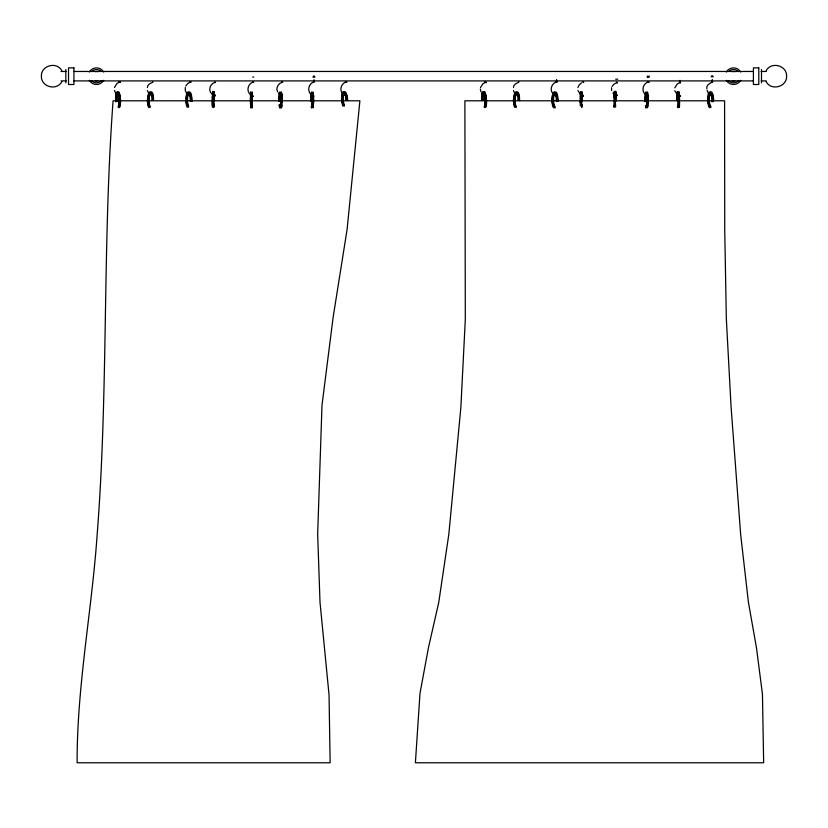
<?xml version="1.0" encoding="UTF-8"?>
<svg xmlns="http://www.w3.org/2000/svg" width="828" height="828" viewBox="0 0 828 828"><rect width="100%" height="100%" fill="white"/><g stroke="black" fill="none" stroke-linecap="round" stroke-linejoin="round"><path stroke-width="1.24" d="M212.206 103.024L212.247 100.809L149.733 100.799M213.552 103.045L213.676 95.003M214.162 98.087L214.204 95.862M250.48 103.955L250.48 94.237M250.46 99.929L250.46 98.139M251.888 105.622L251.764 97.828M252.374 101.772L252.395 97.911M580.221 102.61L580.252 98.47M580.273 100.436L580.293 105.963M581.577 102.631L581.618 100.457M582.177 98.894L582.229 96.721M614.542 97.528L614.562 93.616M615.276 103.262L615.411 95.21M615.328 101.026L615.556 107.091M615.939 95.313L615.866 101.43M212.206 101.037L212.227 98.936M213.552 101.057L213.572 98.956M214.183 99.95L214.204 97.849M580.811 100.685L580.821 95.562M581.577 100.581L581.598 98.48M582.208 100.871L582.229 98.76M614.562 99.329L614.583 97.238M615.908 99.35L615.939 97.259M251.815 98.139L251.784 95.882M677.107 95.303L677.138 100.374M678.453 95.272L678.484 100.333M212.268 99.008L212.268 96.876M214.1 101.637L214.141 99.877M613.993 97.124L614.128 107.329L614.304 106.274M580.293 98.635L580.293 96.441M581.639 98.656L581.639 96.462M251.826 96.472L251.826 94.226M212.31 97.249L212.661 91.39L212.837 94.092M213.655 97.269L214.007 91.411L214.162 96.379M614.034 97.435L614.055 95.189M615.38 97.456L615.732 91.225L615.866 94.454M580.335 96.907L580.428 93.181M581.68 96.928L581.701 94.651M614.086 95.779L614.138 93.523M214.048 103.262L213.769 106.326L213.655 105.197M250.522 95.065L250.708 91.898L250.946 94.288M251.867 95.054L252.054 91.898L252.261 95.106M252.312 104.856L252.126 106.843L251.981 105.901M580.387 95.365L580.604 91.649L580.821 93.357M581.732 95.386L581.949 91.67L582.125 94.278M582.105 104.69L581.939 107.174M614.148 94.361L614.386 91.204L614.542 95.862M615.504 94.382L615.711 92.394L615.835 93.347M212.423 94.278L212.641 92.56L212.755 93.688M213.769 94.288L213.986 92.581L214.141 94.889M214.007 105.487L213.748 107.495L213.614 104.017M581.794 94.133L581.939 92.829L582.074 93.357M582.012 105.218L581.867 106.522L581.68 105.063M250.573 93.978L250.708 93.067L250.853 94.009M251.919 93.968L252.054 93.067L252.198 93.999M250.915 105.943L250.78 106.853L250.573 104.804M250.946 106.957L250.791 108.023L250.522 103.376M252.292 106.957L252.136 108.013L251.919 104.804M677.169 94.061C677.925 88.068 678.825 108.468 677.594 105.912M678.515 94.019L678.732 92.715L679.27 95.468M679.333 105.974L679.384 97.042M614.221 93.274L614.366 92.374L614.49 93.326M614.293 105.259L614.148 106.16L614.034 105.208M185.296 87.489L185.296 90.5L186.6 93.285M706.874 88.803C705.332 83.928 714.771 81.444 712.287 81.755M611.581 87.737L611.581 90.48M580.521 93.253L580.728 93.347M518.68 96.245L518.97 95.675M615.566 105.953L615.349 104.121M513.443 87.551C513.246 83.162 520.802 82.107 518.68 81.858M147.405 87.551C147.208 83.142 154.826 82.189 152.642 81.858M114.45 87.509L116.841 83.618L119.687 81.962M577.882 87.582L579.186 84.911L581.598 82.862M480.478 87.571L482.879 83.814L485.715 82.22M674.799 87.84L677.2 84.083L680.036 82.489L680.036 80.347M518.939 95.779L517.169 95.448M212.486 107.329L212.247 102.506M152.569 96.183L152.942 95.655L151.131 95.437M119.605 95.996L119.977 95.51L119.605 96.276M185.793 86.04L187.687 83.525L190.533 81.837M485.643 95.655L486.015 95.261L485.643 96.131M712.287 95.986C712.815 94.754 711.759 97.952 710.766 95.199M190.243 96.617L190.823 95.665M345.959 96.617L346.539 95.665M556.281 96.617L556.861 95.665M253.306 96.183L253.306 96.327M314.009 96.11L314.009 96.245M612.078 86.412L613.983 84.135L616.819 82.603M61.831 81.662C56.863 91.215 40.914 86.94 41.4 76.186C40.914 65.433 56.863 61.158 61.831 70.711M766.169 70.711C771.137 61.158 787.086 65.433 786.6 76.186C787.086 86.94 771.137 91.215 766.169 81.662M346.249 81.837C341.612 83.245 339.118 89.362 342.316 93.285M253.306 82.013C247.986 83.514 245.947 91.039 250.46 94.578M648.314 81.931C642.983 83.442 640.955 90.966 645.467 94.527M282.276 82.21C278.415 83.328 275.527 87.871 277.535 91.691M215.094 82.417C209.939 83.628 207.662 90.873 212.247 94.154M582.57 81.786L583.73 82.541L583.285 82.044M313.398 81.63L314.174 82.086M617.781 79.198L615.659 79.198M711.128 76.745L713.25 76.745M312.849 77.004L313.957 77.004M647.972 77.087L649.276 77.087M647.154 76.176L649.276 76.176M647.154 77.087L648.262 77.087M252.654 77.066L253.761 77.066M711.635 75.814L712.732 75.814M313.357 76.083L314.454 76.083M61.044 71.467L66.199 71.467M73.92 71.467L753.408 71.467M761.129 71.467L766.273 71.467M61.044 80.906L66.199 80.906M73.92 80.906L753.408 80.906M761.129 80.906L766.273 80.906M119.656 100.799L113.084 100.799C102.393 245.109 108.458 389.967 97.186 534.246C91.898 610.578 76.869 686.019 77.128 762.764L330.144 762.764L329.037 694.878L320.001 602.132L317.662 534.246L321.999 405.202L333.125 317.331L347.087 229.553L359.901 100.799L213.345 100.799M120.774 100.799L147.819 100.799M485.87 100.799L464.881 100.799L465.315 319.442L460.854 407.614L448.828 534.246L438.747 602.432L428.469 647.589L420.013 693.191L415.397 762.764L763.654 762.764L762.443 694.174L756.513 648.096L748.409 602.215L740.636 534.246L731.052 406.589L726.322 318.521L724.738 229.956L724.583 100.799L709.285 100.799M486.491 100.799L678.349 100.799M680.709 100.799L708.23 100.799M313.905 76.973L314.971 77.004M616.508 82.179L617.367 83.028L616.984 82.376M281.965 81.817L282.731 82.241M214.928 82.065L215.539 82.438M253.751 82.303L252.985 81.91M616.819 95.603L612.886 93.005M680.036 96.038L677.2 94.444L674.799 90.697M581.598 95.199L583.119 95.882M251.795 95.541L253.306 96.255M555.05 95.427L556.571 96.141M346.249 96.141L343.403 94.454M189.022 95.427L190.533 96.141M555.93 81.506L557.203 82.179M345.618 81.506L346.88 82.179M189.902 81.506L191.164 82.179M484.204 95.096L481.792 93.067M118.166 95.303L115.754 93.202L114.45 90.469M312.487 95.458C306.691 92.601 307.902 83.587 314.009 81.941L314.009 79.685M278.343 92.943L279.44 94.05M580.273 94.268L577.882 90.48M148.719 93.316L147.405 90.542M708.354 93.078L707.05 90.304M514.747 93.326L513.443 90.552M552.638 93.285C549.43 89.362 551.934 83.245 556.571 81.837L556.571 79.581M480.975 91.804L480.312 89M212.361 105.974L212.268 103.997M581.701 107.06L581.639 103.769M252.292 94.288L252.354 98.201M582.167 93.367L582.167 95.572M251.826 103.945L251.764 99.909M582.208 94.878L582.188 97.145M581.618 102.196L581.598 104.463M213.593 102.527L213.572 104.794M761.501 69.521L761.501 82.852M712.287 79.436L712.287 81.682M65.826 69.521L65.826 82.852M118.021 92.022A8.063 1.728 87.5 0 1 120.37 97.828A8.063 1.728 87.5 0 1 119.542 107.619M117.421 101.523A6.893 1.48 87.5 0 1 117.535 94.899M117.804 93.823A6.893 1.48 87.5 0 1 118.135 93.15M118.901 93.191A6.893 1.48 87.5 0 1 119.284 93.895M119.636 95.003A6.893 1.48 87.5 0 1 120.267 99.898M120.205 103.324A6.893 1.48 87.5 0 1 119.76 105.818M116.106 101.585A6.893 1.48 87.5 0 1 116.82 93.212A6.893 1.48 87.5 0 1 118.828 98.17A6.893 1.48 87.5 0 1 118.114 106.543M115.868 101.875A8.063 1.728 87.5 0 1 116.707 92.074A8.063 1.728 87.5 0 1 119.056 97.88A8.063 1.728 87.5 0 1 118.218 107.681M647.113 92.115A8.063 0.931 -89.8 0 1 648.2 98.232A8.063 0.931 -89.8 0 1 647.455 107.847M646.761 94.909A6.893 0.797 -89.8 0 1 647.734 94.164M647.889 95.323A6.893 0.797 -89.8 0 1 647.941 103.676M647.806 105.063A6.893 0.797 -89.8 0 1 647.434 106.708M646.502 101.482A6.893 0.797 -89.8 0 1 646.627 96.286M645.167 101.482A6.893 0.797 -89.8 0 1 646.006 93.098A6.893 0.797 -89.8 0 1 646.699 102.041A6.893 0.797 -89.8 0 1 645.498 105.798M645.033 101.74A8.063 0.931 -89.8 0 1 646.016 91.929A8.063 0.931 -89.8 0 1 646.823 102.393A8.063 0.931 -89.8 0 1 645.416 106.781M740.718 80.347A8.311 8.311 0 0 1 726.322 80.347M726.322 72.026A8.311 8.311 0 0 1 740.718 72.026M738.234 80.906A6.665 6.665 0 0 1 728.806 80.906M728.806 71.467A6.665 6.665 0 0 1 738.234 71.467M734.746 80.74A4.72 4.72 0 0 1 732.304 80.74M732.304 71.632A4.72 4.72 0 0 1 734.746 71.632M188.546 107.298A8.063 2.401 89.9 0 1 187.283 97.228A8.063 2.401 89.9 0 1 190.161 92.208A8.063 2.401 89.9 0 1 191.92 101.389M188.691 106.232A6.893 2.06 89.9 0 1 187.614 97.632A6.893 2.06 89.9 0 1 190.067 93.336A6.893 2.06 89.9 0 1 191.568 101.182M186.579 103.945A6.893 2.06 89.9 0 1 186.217 100.592M186.238 98.791A6.893 2.06 89.9 0 1 186.683 95.562M187.076 94.351A6.893 2.06 89.9 0 1 187.552 93.512M188.608 93.202A6.893 2.06 89.9 0 1 190.285 101.192M187.252 107.298A8.063 2.401 89.9 0 1 185.969 97.569A8.063 2.401 89.9 0 1 188.67 92.053M189.27 92.684A8.063 2.401 89.9 0 1 189.798 93.812M190.512 97.238A8.063 2.401 89.9 0 1 190.626 101.389M678.546 92.063A8.063 0.6 88.5 0 1 679.571 99.712A8.063 0.6 88.5 0 1 678.929 106.947M677.097 93.119A8.063 0.6 88.5 0 1 677.935 94.268A8.063 0.6 88.5 0 1 678.215 105.146A8.063 0.6 88.5 0 1 677.418 105.901M677.056 100.509A8.063 0.6 88.5 0 1 677.025 94.578M150.116 107.599A8.063 2.391 -87.9 0 1 148.864 98.087A8.063 2.391 -87.9 0 1 151.731 91.991A8.063 2.391 -87.9 0 1 153.49 100.436M150.261 106.491A6.893 2.039 -87.9 0 1 149.185 98.356A6.893 2.039 -87.9 0 1 151.648 93.14A6.893 2.039 -87.9 0 1 153.149 100.364M150.189 93.036A6.893 2.039 -87.9 0 1 151.866 100.323M148.522 105.663A6.893 2.039 -87.9 0 1 148.16 104.483M148.253 96.12A6.893 2.039 -87.9 0 1 148.647 94.765M149.123 93.75A6.893 2.039 -87.9 0 1 149.651 93.16M148.833 107.557A8.063 2.391 -87.9 0 1 147.653 97.362A8.063 2.391 -87.9 0 1 150.841 92.27M516.154 107.568A8.063 2.391 -88.3 0 1 514.892 97.942A8.063 2.391 -88.3 0 1 517.769 92.022A8.063 2.391 -88.3 0 1 519.529 100.612M516.299 106.46A6.893 2.049 -88.3 0 1 515.223 98.242A6.893 2.049 -88.3 0 1 517.676 93.181A6.893 2.049 -88.3 0 1 519.187 100.519M516.217 93.067A6.893 2.049 -88.3 0 1 517.893 100.478M514.561 105.601A6.893 2.049 -88.3 0 1 514.198 104.4M514.002 97.632A6.893 2.049 -88.3 0 1 514.685 94.692M515.161 93.709A6.893 2.049 -88.3 0 1 515.678 93.16M514.871 107.526A8.063 2.391 -88.3 0 1 513.691 97.238A8.063 2.391 -88.3 0 1 516.879 92.343M103.697 80.347A8.311 8.311 0 0 1 89.3 80.347M89.3 72.026A8.311 8.311 0 0 1 103.697 72.026M101.213 80.906A6.665 6.665 0 0 1 91.784 80.906M91.784 71.467A6.665 6.665 0 0 1 101.213 71.467M97.725 80.74A4.72 4.72 0 0 1 95.282 80.74M95.282 71.632A4.72 4.72 0 0 1 97.725 71.632M344.282 106.15A8.063 2.391 85.8 0 1 343.775 92.291A8.063 2.391 85.8 0 1 347.677 100.436M344.427 105.197A6.893 2.039 85.8 0 1 343.982 93.357A6.893 2.039 85.8 0 1 347.325 100.312M342.285 102.537A6.893 2.039 85.8 0 1 341.881 99.029M341.881 97.28A6.893 2.039 85.8 0 1 342.306 94.392M344.251 93.295A6.893 2.039 85.8 0 1 346.042 100.405M342.999 106.243A8.063 2.391 85.8 0 1 341.602 95.903A8.063 2.391 85.8 0 1 344.303 92.198M345.918 96.421A8.063 2.391 85.8 0 1 346.394 100.53M483.676 92.074A8.063 1.666 85.8 0 1 486.295 97.549A8.063 1.666 85.8 0 1 485.57 107.516M482.134 100.447A6.893 1.428 85.8 0 1 482.848 92.808A6.893 1.428 85.8 0 1 484.866 98.811A6.893 1.428 85.8 0 1 484.152 106.45M481.906 100.581A8.063 1.666 85.8 0 1 482.745 91.649A8.063 1.666 85.8 0 1 485.094 98.677A8.063 1.666 85.8 0 1 484.256 107.609M483.448 100.354A6.893 1.428 85.8 0 1 483.397 95.282M484.939 93.212A6.893 1.428 85.8 0 1 485.322 94.133M485.674 95.417A6.893 1.428 85.8 0 1 486.181 98.718M486.233 103.779A6.893 1.428 85.8 0 1 485.467 106.357M312.518 93.812A8.063 0.642 89.9 0 1 313.512 96.586A8.063 0.642 89.9 0 1 313.056 107.93M312.404 101.182A6.893 0.549 89.9 0 1 312.477 96.038M312.58 94.713A6.893 0.549 89.9 0 1 313.243 94.34M313.429 97.073A6.893 0.549 89.9 0 1 313.388 103.945M313.294 105.27A6.893 0.549 89.9 0 1 313.036 106.771M311.059 101.192A6.893 0.549 89.9 0 1 311.576 93.098A6.893 0.549 89.9 0 1 312.135 101.192A6.893 0.549 89.9 0 1 311.411 106.47M311.173 93.812A8.063 0.642 89.9 0 1 312.032 94.288A8.063 0.642 89.9 0 1 312.094 105.177A8.063 0.642 89.9 0 1 311.235 106.595M310.966 101.389A8.063 0.642 89.9 0 1 311.059 95.365M710.89 107.702A8.063 2.391 88.2 0 1 708.903 98.48A8.063 2.391 88.2 0 1 711.283 91.908A8.063 2.391 88.2 0 1 713.695 99.981M710.952 106.574A6.893 2.049 88.2 0 1 709.275 98.108A6.893 2.049 88.2 0 1 711.645 93.295A6.893 2.049 88.2 0 1 713.322 101.751M709.151 105.922A6.893 2.049 88.2 0 1 708.696 104.814M708.333 103.386A6.893 2.049 88.2 0 1 708.147 96.493M708.82 93.988A6.893 2.049 88.2 0 1 709.296 93.305M709.824 93.088A6.893 2.049 88.2 0 1 712.039 101.792M709.606 107.743A8.063 2.391 88.2 0 1 707.64 97.839A8.063 2.391 88.2 0 1 710.414 92.208M711.976 95.986A8.063 2.391 88.2 0 1 712.401 100.022M555.174 107.93A8.063 2.401 89.9 0 1 553.207 98.594A8.063 2.401 89.9 0 1 555.992 92.053A8.063 2.401 89.9 0 1 557.948 101.389M555.236 106.771A6.893 2.06 89.9 0 1 553.559 98.791A6.893 2.06 89.9 0 1 555.93 93.202A6.893 2.06 89.9 0 1 557.606 101.182M553.435 106.232A6.893 2.06 89.9 0 1 552.98 105.27M552.618 103.945A6.893 2.06 89.9 0 1 552.711 95.562M553.104 94.351A6.893 2.06 89.9 0 1 553.58 93.512M554.108 93.129A6.893 2.06 89.9 0 1 556.323 101.192M553.891 107.93A8.063 2.401 89.9 0 1 551.924 98.594A8.063 2.401 89.9 0 1 554.698 92.053M555.298 92.684A8.063 2.401 89.9 0 1 555.826 93.812M556.551 97.238A8.063 2.401 89.9 0 1 556.664 101.389M281.075 92.053A8.063 0.931 89.9 0 1 282.182 100.695A8.063 0.931 89.9 0 1 280.94 107.568M280.992 106.46A6.893 0.797 89.9 0 1 280.651 104.421M280.464 101.182A6.893 0.797 89.9 0 1 280.733 94.713M281.106 93.202A6.893 0.797 89.9 0 1 281.696 94.34M281.965 97.073A6.893 0.797 89.9 0 1 282.006 102.351M281.768 105.27A6.893 0.797 89.9 0 1 281.189 106.853M279.129 101.192A6.893 0.797 89.9 0 1 280.04 93.202A6.893 0.797 89.9 0 1 280.609 103.438A6.893 0.797 89.9 0 1 279.305 104.421M278.995 101.389A8.063 0.931 89.9 0 1 280.061 92.053A8.063 0.931 89.9 0 1 280.723 104.017A8.063 0.931 89.9 0 1 279.202 105.177M616.529 95.955L617.108 95.096L616.529 95.955M214.804 96.089L215.383 95.21L214.804 96.089M281.986 96.007L282.565 95.117L281.986 96.007M679.747 96.431L680.337 95.53L679.778 96.327M582.829 96.286L583.409 95.375L582.829 96.286M648.024 96.679L648.614 95.717L648.055 96.617M485.104 81.848L486.336 82.593L485.104 81.848M679.426 82.117L680.657 82.852L679.488 82.096M119.077 81.61L120.319 82.293L119.077 81.61M73.92 67.875L68.527 67.875L68.527 84.497L73.92 84.497L73.92 67.875M758.8 67.875L753.408 67.875L753.408 84.497L758.8 84.497L758.8 67.875M647.703 81.599L648.945 82.262L647.703 81.599"/></g></svg>
